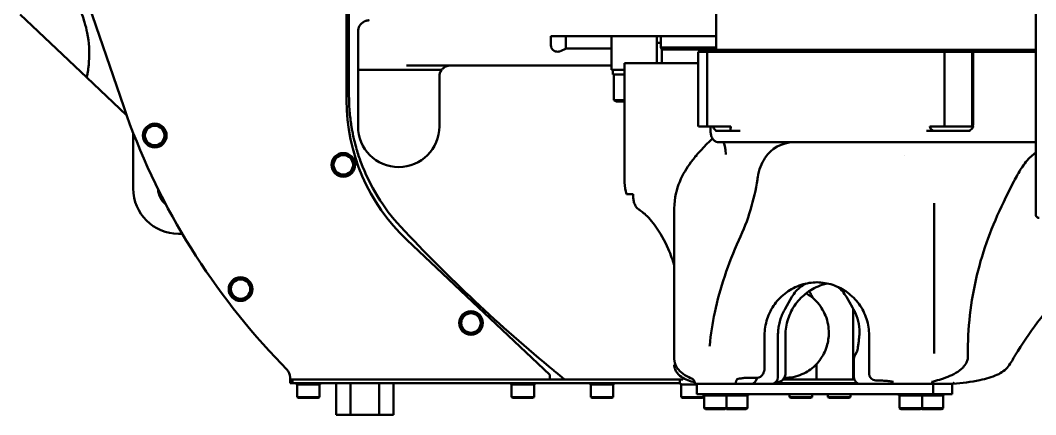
# Model space of a CAD drawing. Header units: millimetres. Extents: x 0 to 8400, y 0 to 5940.
# Drawn here: x 3359.8 to 3809.3, y 4388.7 to 4563.3 of the extents above; entities that cross this region are included whole.
import ezdxf

# ---------------------------------------------------------------- set-up
doc = ezdxf.new("R2010")
doc.units = ezdxf.units.MM
doc.header["$LTSCALE"] = 20
doc.layers.add('可見 (ISO)', color=7, linetype='Continuous', lineweight=50)

msp = doc.modelspace()

# ---------------------------------------------------------------- linework, layer by layer
at = {"layer": '可見 (ISO)'}
for p, q in [((3504.18, 4527.98), (3504.18, 4629.11)), ((3809.28, 4477.34), (3809.28, 4590.44)), ((3405.55, 4524.98), (3385.59, 4583.27)), ((3505.28, 4583.12), (3505.28, 4562.7)), ((3667.78, 4568.34), (3667.78, 4550.34)), ((3389.21, 4538.06), (3359.77, 4565.97)), ((3505.28, 4562.7), (3505.28, 4558.34)), ((3505.28, 4558.34), (3505.28, 4529.99)), ((3509.28, 4541.34), (3509.28, 4558.34)), ((3625.39, 4556.34), (3594.68, 4556.34)), ((3594.68, 4556.34), (3594.68, 4552.25)), ((3601.33, 4550.8), (3601.33, 4556.34)), ((3621.54, 4556.34), (3621.54, 4541.34)), ((3625.39, 4556.34), (3667.78, 4556.34)), ((3641.54, 4556.34), (3641.54, 4544.34)), ((3643.28, 4551.34), (3643.28, 4556.34)), ((3601.33, 4550.8), (3621.54, 4550.8)), ((3643.28, 4553.34), (3641.54, 4553.34)), ((3667.78, 4551.34), (3643.28, 4551.34)), ((3643.78, 4550.47), (3643.28, 4551.34)), ((3667.78, 4550.47), (3643.78, 4550.47)), ((3643.78, 4544.34), (3643.78, 4550.47)), ((3659.92, 4549.34), (3663.89, 4549.34)), ((3659.92, 4517.24), (3659.92, 4549.34)), ((3663.89, 4549.34), (3666.52, 4549.34)), ((3663.89, 4517.24), (3663.89, 4549.34)), ((3675.4, 4549.34), (3666.52, 4549.34)), ((3667.78, 4550.34), (3809.28, 4550.34)), ((3668.78, 4549.34), (3667.78, 4550.34)), ((3675.4, 4549.34), (3757.61, 4549.34)), ((3767.02, 4549.34), (3757.61, 4549.34)), ((3767.02, 4549.34), (3768.91, 4549.34)), ((3768.91, 4549.34), (3781.13, 4549.34)), ((3768.91, 4517.24), (3768.91, 4549.34)), ((3781.13, 4549.34), (3781.55, 4549.34)), ((3781.13, 4517.24), (3781.13, 4549.34)), ((3786.73, 4549.34), (3781.55, 4549.34)), ((3781.55, 4549.34), (3781.55, 4517.24)), ((3786.73, 4549.34), (3809.28, 4549.34)), ((3512.28, 4541.34), (3509.28, 4541.34)), ((3509.28, 4516.34), (3509.28, 4541.34)), ((3512.28, 4541.34), (3520.82, 4541.34)), ((3530.79, 4541.34), (3520.82, 4541.34)), ((3530.79, 4543.34), (3534.75, 4543.34)), ((3543.88, 4541.34), (3530.79, 4541.34)), ((3534.75, 4543.34), (3588.76, 4543.34)), ((3543.88, 4541.34), (3546.28, 4541.34)), ((3588.76, 4543.34), (3621.54, 4543.34)), ((3627.28, 4541.34), (3621.54, 4541.34)), ((3622.04, 4539.34), (3622.04, 4541.34)), ((3659.92, 4544.34), (3627.28, 4544.34)), ((3627.28, 4544.34), (3627.28, 4491.55)), ((3406.83, 4521.35), (3389.21, 4538.06)), ((3545.28, 4538.34), (3545.28, 4516.34)), ((3627.28, 4539.34), (3622.04, 4539.34)), ((3622.54, 4528.04), (3622.54, 4539.34)), ((3627.28, 4528.04), (3622.54, 4528.04)), ((3623.76, 4527.34), (3622.54, 4528.04)), ((3627.28, 4527.34), (3623.76, 4527.34)), ((3409.78, 4488.84), (3409.78, 4513.47)), ((3663.82, 4516.34), (3659.96, 4516.34)), ((3665.28, 4516.34), (3665.28, 4515.29)), ((3673.78, 4516.34), (3667.74, 4516.34)), ((3673.88, 4514.34), (3668.42, 4514.34)), ((3678.49, 4514.34), (3678.49, 4514.34)), ((3760.97, 4514.34), (3760.97, 4514.34)), ((3766.52, 4516.34), (3762.76, 4516.34)), ((3769.1, 4516.34), (3766.52, 4516.34)), ((3780.95, 4516.34), (3769.1, 4516.34)), ((3780.32, 4514.34), (3780.34, 4514.34)), ((3781.55, 4516.34), (3781.4, 4516.34)), ((3669.04, 4509.34), (3809.28, 4509.34)), ((3756.05, 4509.34), (3756.05, 4509.34)), ((3658.47, 4502.84), (3658.47, 4503.34)), ((3672.1, 4503.95), (3672.1, 4503.95)), ((3751.1, 4503.34), (3751.1, 4503.34)), ((3686.23, 4493.91), (3686.23, 4493.91)), ((3796.1, 4484.97), (3799.66, 4492.03)), ((3629.51, 4486.34), (3628.15, 4486.34)), ((3630.02, 4486.34), (3629.51, 4486.34)), ((3631.12, 4486.34), (3630.02, 4486.34)), ((3631.12, 4486.34), (3631.12, 4485.06)), ((3764.28, 4482.39), (3764.28, 4417.37)), ((3764.28, 4482.04), (3764.28, 4482.04)), ((3649.28, 4413.89), (3649.28, 4480.08)), ((3431.49, 4468.84), (3429.78, 4468.84)), ((3594.18, 4406.34), (3530.82, 4466.18)), ((3698.31, 4435.6), (3701.33, 4440.85)), ((3725.54, 4440.85), (3728.18, 4436.24)), ((3728.42, 4435.82), (3728.42, 4404.34)), ((3689.26, 4409.12), (3689.26, 4423.84)), ((3695.18, 4405.34), (3695.18, 4423.84)), ((3698.52, 4423.84), (3698.52, 4406.86)), ((3735.55, 4423.84), (3735.55, 4406.89)), ((3730.09, 4416.56), (3729.38, 4415.2)), ((3764.28, 4416.62), (3764.28, 4417.37)), ((3764.28, 4415.81), (3764.28, 4416.62)), ((3779.28, 4416.62), (3779.28, 4417.37)), ((3779.28, 4416.62), (3779.28, 4414.43)), ((3472.74, 4414.01), (3477.79, 4408.72)), ((3649.28, 4413.31), (3649.28, 4413.89)), ((3712.3, 4411.25), (3712.3, 4404.34)), ((3728.78, 4412.83), (3728.78, 4405.34)), ((3479.18, 4404.34), (3479.18, 4405.26)), ((3594.18, 4404.34), (3594.18, 4406.34)), ((3479.18, 4404.34), (3594.18, 4404.34)), ((3479.28, 4402.74), (3479.28, 4404.34)), ((3480.28, 4402.74), (3479.28, 4402.74)), ((3480.28, 4404.34), (3480.28, 4402.74)), ((3595.97, 4402.74), (3480.28, 4402.74)), ((3482.03, 4402.14), (3482.03, 4402.74)), ((3492.53, 4402.14), (3482.03, 4402.14)), ((3482.28, 4396.54), (3482.28, 4402.14)), ((3492.28, 4396.54), (3492.28, 4402.14)), ((3492.53, 4402.14), (3492.53, 4402.74)), ((3499.58, 4402.74), (3499.58, 4388.74)), ((3505.93, 4402.74), (3505.93, 4388.74)), ((3518.63, 4402.74), (3518.63, 4388.74)), ((3524.98, 4402.74), (3524.98, 4388.74)), ((3577.03, 4402.14), (3577.03, 4402.74)), ((3587.53, 4402.14), (3577.03, 4402.14)), ((3577.28, 4396.54), (3577.28, 4402.14)), ((3587.28, 4396.54), (3587.28, 4402.14)), ((3587.53, 4402.14), (3587.53, 4402.74)), ((3595.97, 4404.34), (3594.18, 4404.34)), ((3607.45, 4404.34), (3595.97, 4404.34)), ((3607.45, 4402.74), (3595.97, 4402.74)), ((3636.43, 4404.34), (3607.45, 4404.34)), ((3636.43, 4402.74), (3607.45, 4402.74)), ((3612.03, 4402.14), (3612.03, 4402.74)), ((3622.53, 4402.14), (3612.03, 4402.14)), ((3612.28, 4396.54), (3612.28, 4402.14)), ((3622.28, 4396.54), (3622.28, 4402.14)), ((3622.53, 4402.14), (3622.53, 4402.74)), ((3636.43, 4404.34), (3651.76, 4404.34)), ((3636.43, 4402.74), (3651.76, 4402.74)), ((3651.76, 4404.34), (3653.06, 4404.34)), ((3651.76, 4402.74), (3651.76, 4404.34)), ((3652.03, 4402.14), (3652.03, 4402.74)), ((3659.32, 4402.14), (3652.03, 4402.14)), ((3652.28, 4396.54), (3652.28, 4402.14)), ((3657.4, 4404.56), (3657.4, 4404.56)), ((3661.07, 4402.34), (3658.47, 4402.34)), ((3659.32, 4402.34), (3659.32, 4397.84)), ((3661.07, 4402.34), (3675.89, 4402.34)), ((3750.41, 4402.34), (3675.89, 4402.34)), ((3676.47, 4402.55), (3676.47, 4402.34)), ((3677.33, 4404.64), (3677.33, 4404.64)), ((3706.44, 4402.74), (3693.68, 4402.74)), ((3697.44, 4404.34), (3706.44, 4404.34)), ((3700.03, 4402.34), (3700.03, 4402.74)), ((3718.5, 4404.34), (3706.44, 4404.34)), ((3718.5, 4402.74), (3706.44, 4402.74)), ((3710.53, 4402.34), (3710.53, 4402.74)), ((3717.03, 4402.34), (3717.03, 4402.74)), ((3718.5, 4404.34), (3728.95, 4404.34)), ((3718.5, 4402.74), (3729.61, 4402.74)), ((3727.53, 4402.34), (3727.53, 4402.74)), ((3729.61, 4402.74), (3729.61, 4403.27)), ((3750.41, 4402.34), (3763.84, 4402.34)), ((3763.12, 4403.29), (3763.12, 4403.29)), ((3763.57, 4402.34), (3763.57, 4402.34)), ((3765.72, 4402.34), (3763.84, 4402.34)), ((3763.84, 4397.84), (3763.84, 4402.34)), ((3772.01, 4402.34), (3765.72, 4402.34)), ((3772.56, 4402.34), (3772.01, 4402.34)), ((3772.29, 4397.84), (3772.29, 4402.34)), ((3772.58, 4402.34), (3772.56, 4402.34)), ((3492.28, 4396.54), (3482.28, 4396.54)), ((3482.97, 4396.14), (3482.28, 4396.54)), ((3491.59, 4396.14), (3492.28, 4396.54)), ((3587.28, 4396.54), (3577.28, 4396.54)), ((3577.97, 4396.14), (3577.28, 4396.54)), ((3586.59, 4396.14), (3587.28, 4396.54)), ((3622.28, 4396.54), (3612.28, 4396.54)), ((3612.97, 4396.14), (3612.28, 4396.54)), ((3621.59, 4396.14), (3622.28, 4396.54)), ((3662.28, 4396.54), (3652.28, 4396.54)), ((3652.97, 4396.14), (3652.28, 4396.54)), ((3675.89, 4397.84), (3659.32, 4397.84)), ((3661.59, 4396.14), (3662.28, 4396.54)), ((3662.22, 4397.24), (3662.22, 4397.84)), ((3672.72, 4397.24), (3662.22, 4397.24)), ((3662.28, 4396.54), (3662.28, 4397.24)), ((3662.47, 4391.64), (3662.47, 4397.24)), ((3672.47, 4391.64), (3672.47, 4397.24)), ((3672.72, 4397.24), (3672.72, 4397.84)), ((3681.99, 4397.24), (3672.72, 4397.24)), ((3675.89, 4397.84), (3750.41, 4397.84)), ((3681.74, 4391.64), (3681.74, 4397.24)), ((3681.99, 4397.24), (3681.99, 4397.84)), ((3700.28, 4396.54), (3700.28, 4397.84)), ((3710.28, 4396.54), (3700.28, 4396.54)), ((3700.97, 4396.14), (3700.28, 4396.54)), ((3709.59, 4396.14), (3710.28, 4396.54)), ((3710.28, 4396.54), (3710.28, 4397.84)), ((3717.28, 4396.54), (3717.28, 4397.84)), ((3727.28, 4396.54), (3717.28, 4396.54)), ((3717.97, 4396.14), (3717.28, 4396.54)), ((3726.59, 4396.14), (3727.28, 4396.54)), ((3727.28, 4396.54), (3727.28, 4397.84)), ((3748.75, 4397.24), (3748.75, 4397.84)), ((3759.25, 4397.24), (3748.75, 4397.24)), ((3749, 4391.64), (3749, 4397.24)), ((3763.84, 4397.84), (3750.41, 4397.84)), ((3759, 4391.64), (3759, 4397.24)), ((3759.25, 4397.24), (3759.25, 4397.84)), ((3768.51, 4397.24), (3759.25, 4397.24)), ((3765.72, 4397.84), (3763.84, 4397.84)), ((3765.72, 4397.84), (3772.21, 4397.84)), ((3768.26, 4391.64), (3768.26, 4397.24)), ((3768.51, 4397.24), (3768.51, 4397.84)), ((3772.29, 4397.84), (3772.21, 4397.84)), ((3491.59, 4396.14), (3482.97, 4396.14)), ((3586.59, 4396.14), (3577.97, 4396.14)), ((3621.59, 4396.14), (3612.97, 4396.14)), ((3661.59, 4396.14), (3652.97, 4396.14)), ((3709.59, 4396.14), (3700.97, 4396.14)), ((3726.59, 4396.14), (3717.97, 4396.14)), ((3499.58, 4388.74), (3505.93, 4388.74)), ((3505.93, 4388.74), (3518.63, 4388.74)), ((3518.63, 4388.74), (3524.98, 4388.74)), ((3672.47, 4391.64), (3662.47, 4391.64)), ((3663.17, 4391.24), (3662.47, 4391.64)), ((3671.78, 4391.24), (3663.17, 4391.24)), ((3671.78, 4391.24), (3672.47, 4391.64)), ((3672.43, 4391.24), (3672.11, 4391.43)), ((3681.04, 4391.24), (3672.43, 4391.24)), ((3681.74, 4391.64), (3672.47, 4391.64)), ((3681.04, 4391.24), (3681.74, 4391.64)), ((3759, 4391.64), (3749, 4391.64)), ((3749.69, 4391.24), (3749, 4391.64)), ((3758.31, 4391.24), (3749.69, 4391.24)), ((3758.31, 4391.24), (3759, 4391.64)), ((3758.95, 4391.24), (3758.63, 4391.43)), ((3767.57, 4391.24), (3758.95, 4391.24)), ((3768.26, 4391.64), (3759, 4391.64)), ((3767.57, 4391.24), (3768.26, 4391.64))]:
    msp.add_line(p, q, dxfattribs=at)
for centre, radius in [((3419.28, 4512.34), 5.25), ((3419.28, 4512.34), 5), ((3419.28, 4512.34), 4.31), ((3502.78, 4499.34), 5.25), ((3502.78, 4499.34), 5), ((3502.78, 4499.34), 4.31), ((3457.28, 4444.34), 5.25), ((3457.28, 4444.34), 5), ((3457.28, 4444.34), 4.31), ((3559.28, 4429.34), 5.25), ((3559.28, 4429.34), 5), ((3559.28, 4429.34), 4.31)]:
    msp.add_circle(centre, radius, dxfattribs=at)
for centre, radius, start, end in [((3514.28, 4558.34), 5, 117.6482, 180), ((3550.28, 4538.34), 5, 143.1301, 180), ((3620.8, 4538.34), 5, 81.44, 90), ((3589.18, 4527.98), 85, 180, 226.6366), ((3696.7, 4625.44), 308, 199.0368, 223.3512), ((3527.28, 4516.34), 18, 180, 0), ((3778.65, 4517.24), 2.9, 341.92, 0), ((3702.1, 4494.34), 15, 90, 147.7211), ((3590.28, 4529.99), 85, 200.2429, 223.0129), ((3429.78, 4488.84), 20, 180, 270), ((3429.78, 4488.84), 9, 181.6578, 232.5456), ((3810.78, 4477.34), 1.5, 180, 270), ((4047.28, 4956.34), 710, 223.01291, 230.53237), ((3474.18, 4405.26), 5, 0, 43.6961), ((3685.84, 4408.06), 3, 268.5423, 336.5333), ((3686.26, 4409.12), 3, 339.7216, 360), ((3692.18, 4405.34), 3, 270, 0), ((3695.52, 4406.86), 3, 329.5759, 0), ((3731.78, 4405.34), 3, 180, 270), ((3738.55, 4406.89), 3, 180, 268.9096), ((3682.92, 4405.34), 3, 270, 354.7274), ((3695.11, 4406.23), 3, 269.1786, 322.3866)]:
    msp.add_arc(centre, radius, start, end, dxfattribs=at)
for centre, major_axis, ratio, start_param, end_param in [((3666.44, 4516.34), (-7.86, 0), 0.00001, 4.546761, 5.053097), ((3670.55, 4516.34), (-13.99, 0), 0.0001, 1.803892, 1.841719), ((3753.65, 4516.34), (-13.99, 0), 0.000088, 2.242362, 2.280336), ((3787.14, 4514.34), (-50, 0), 0.00001, 4.881156, 5.171969), ((3773.55, 4516.34), (7.86, 0), 0.00001, 0.368385, 0.662722), ((3795.16, 4516.34), (-13.99, 0), 0.000033, 0.233006, 0.270921), ((3667.47, 4503.34), (-9, 0), 0.00001, 5.832176, 6.106555), ((3642.98, 4474.46), (-2.45, -1.74), 0.904358, 6.28294, 6.283495), ((3685.85, 4408.06), (2.75, -1.2), 0.966889, 0.00117, 0.001176), ((3679.47, 4402.55), (-3, 0), 0.99916, 6.28285, 6.283178), ((3742.05, 4401.7), (2.83, 1.01), 0.965099, 6.282653, 6.28269)]:
    msp.add_ellipse(centre, major_axis=major_axis, ratio=ratio, start_param=start_param, end_param=end_param, dxfattribs=at)
for points, knots in [([(3367.61, 4590.21), (3369.28, 4589.12), (3370.98, 4587.87), (3377.56, 4582.27), (3381.6, 4577.25), (3384.98, 4570.75), (3385.33, 4570.05), (3385.8, 4569.03), (3385.93, 4568.73), (3386.17, 4568.18), (3386.28, 4567.93), (3386.5, 4567.42), (3386.6, 4567.16), (3386.86, 4566.52), (3387.01, 4566.14), (3387.54, 4564.71), (3387.89, 4563.65), (3388.68, 4560.98), (3389.08, 4559.37), (3390.19, 4553.57), (3390.46, 4549.27), (3390.12, 4544.3), (3390.06, 4543.64), (3389.99, 4543)], [11.922968, 11.922968, 11.922968, 11.922968, 12.39808, 12.39808, 13.756195, 13.756195, 13.920259, 13.920259, 13.987983, 13.987983, 14.04419, 14.04419, 14.101787, 14.101787, 14.186253, 14.186253, 14.41621, 14.41621, 14.762025, 14.762025, 15.650925, 15.650925, 15.78865, 15.78865, 15.78865, 15.78865]), ([(3511.96, 4562.77), (3512.01, 4562.79), (3512.05, 4562.82), (3512.16, 4562.87), (3512.23, 4562.9), (3512.35, 4562.95), (3512.42, 4562.98), (3512.54, 4563.03), (3512.61, 4563.05), (3512.74, 4563.1), (3512.8, 4563.12), (3512.94, 4563.16), (3513, 4563.17), (3513.14, 4563.21), (3513.2, 4563.22), (3513.34, 4563.25), (3513.41, 4563.26), (3513.54, 4563.28), (3513.61, 4563.29), (3513.75, 4563.31), (3513.81, 4563.32), (3513.95, 4563.33), (3514.02, 4563.33), (3514.15, 4563.34), (3514.22, 4563.34), (3514.28, 4563.34)], [0, 0, 0, 0, 0.063302, 0.063302, 0.146302, 0.146302, 0.229821, 0.229821, 0.313868, 0.313868, 0.398453, 0.398453, 0.483589, 0.483589, 0.569287, 0.569287, 0.655559, 0.655559, 0.742417, 0.742417, 0.829873, 0.829873, 0.91794, 0.91794, 1, 1, 1, 1]), ([(3599.05, 4549.76), (3598.78, 4549.63), (3598.49, 4549.54), (3597.86, 4549.43), (3597.53, 4549.42), (3596.83, 4549.5), (3596.47, 4549.61), (3595.82, 4549.96), (3595.53, 4550.2), (3595.09, 4550.74), (3594.92, 4551.05), (3594.73, 4551.65), (3594.68, 4551.95), (3594.68, 4552.25)], [-0.6030449, -0.6030449, -0.6030449, -0.6030449, -0.5124021, -0.5124021, -0.4139578, -0.4139578, -0.3016229, -0.3016229, -0.1914551, -0.1914551, -0.0893451, -0.0893451, -0.000001, -0.000001, -0.000001, -0.000001]), ([(3389.99, 4543), (3389.93, 4542.37), (3389.85, 4541.75), (3389.68, 4540.58), (3389.59, 4540.04), (3389.42, 4539.12), (3389.35, 4538.75), (3389.27, 4538.34), (3389.25, 4538.23), (3389.22, 4538.09), (3389.21, 4538.06), (3389.21, 4538.06)], [-0.7583101, -0.7583101, -0.7583101, -0.7583101, -0.5679764, -0.5679764, -0.3791482, -0.3791482, -0.1940017, -0.1940017, -0.0942691, -0.0942691, -0.000001, -0.000001, -0.000001, -0.000001]), ([(3548.4, 4542.97), (3548.29, 4542.93), (3548.18, 4542.88), (3547.75, 4542.67), (3547.42, 4542.46), (3546.82, 4541.97), (3546.54, 4541.68), (3546.28, 4541.34)], [0, 0, 0, 0, 0.0638776, 0.0638776, 0.2559883, 0.2559883, 0.4353498, 0.4353498, 0.4353498, 0.4353498]), ([(3548.4, 4542.97), (3548.41, 4542.98), (3548.41, 4542.98), (3548.42, 4542.98), (3548.5, 4543.01), (3548.59, 4543.04), (3548.66, 4543.07), (3548.73, 4543.09), (3548.8, 4543.12), (3548.86, 4543.13), (3548.88, 4543.14), (3548.9, 4543.14), (3548.92, 4543.15), (3548.93, 4543.15), (3548.94, 4543.16), (3548.95, 4543.16), (3548.96, 4543.16), (3548.96, 4543.16), (3548.97, 4543.16), (3548.97, 4543.16), (3548.97, 4543.16), (3548.97, 4543.17), (3548.98, 4543.17), (3548.98, 4543.17), (3548.98, 4543.17), (3549.05, 4543.19), (3549.12, 4543.2), (3549.18, 4543.22), (3549.27, 4543.24), (3549.36, 4543.26), (3549.45, 4543.27), (3549.54, 4543.29), (3549.64, 4543.3), (3549.72, 4543.31), (3549.82, 4543.32), (3549.91, 4543.33), (3550, 4543.33), (3550.1, 4543.34), (3550.19, 4543.34), (3550.28, 4543.34)], [0.6288661, 0.6288661, 0.6288661, 0.6288661, 0.6307414, 0.6307414, 0.6307414, 0.6760822, 0.6760822, 0.6760822, 0.71875, 0.71875, 0.71875, 0.7333282, 0.7333282, 0.7333282, 0.7421875, 0.7421875, 0.7421875, 0.7460937, 0.7460937, 0.7460937, 0.7480469, 0.7480469, 0.7480469, 0.75, 0.75, 0.75, 0.7834157, 0.7834157, 0.7834157, 0.8305003, 0.8305003, 0.8305003, 0.8816848, 0.8816848, 0.8816848, 0.9378298, 0.9378298, 0.9378298, 1, 1, 1, 1]), ([(3506.38, 4516.34), (3506.32, 4516.71), (3506.26, 4517.08), (3505.9, 4519.55), (3505.66, 4521.68), (3505.35, 4525.9), (3505.28, 4527.98), (3505.28, 4529.99)], [-1.309296, -1.309296, -1.309296, -1.309296, -1.201879, -1.201879, -0.600939, -0.600939, 0, 0, 0, 0]), ([(3510.53, 4500.58), (3509.86, 4502.39), (3509.23, 4504.29), (3508.33, 4507.41), (3508.01, 4508.56), (3507.53, 4510.54), (3507.35, 4511.32), (3507.01, 4512.93), (3506.84, 4513.73), (3506.58, 4515.15), (3506.48, 4515.74), (3506.38, 4516.34)], [3.2287948, 3.2287948, 3.2287948, 3.2287948, 3.5403925, 3.5403925, 3.7165688, 3.7165688, 3.8301055, 3.8301055, 3.9423171, 3.9423171, 4.0218628, 4.0218628, 4.0218628, 4.0218628]), ([(3659.92, 4517.24), (3659.92, 4517.18), (3659.92, 4517.12), (3659.92, 4516.81), (3659.94, 4516.57), (3659.96, 4516.34)], [-1.4042973, -1.4042973, -1.4042973, -1.4042973, -1.3812041, -1.3812041, -1.2817658, -1.2817658, -1.2817658, -1.2817658]), ([(3663.89, 4517.24), (3663.89, 4516.95), (3663.87, 4516.67), (3663.82, 4516.38), (3663.82, 4516.36), (3663.82, 4516.34)], [0, 0, 0, 0, 0.08532782, 0.08532782, 0.09129253, 0.09129253, 0.09129253, 0.09129253]), ([(3669.04, 4509.34), (3669.04, 4509.34), (3669.04, 4509.34), (3669.04, 4509.34), (3669.04, 4509.34), (3669.04, 4509.34), (3669.03, 4509.34), (3669.03, 4509.34), (3669.03, 4509.34), (3669.02, 4509.34), (3669.02, 4509.34), (3668.97, 4509.34), (3668.93, 4509.34), (3668.72, 4509.35), (3668.55, 4509.37), (3668.02, 4509.48), (3667.66, 4509.63), (3667.18, 4509.92), (3667.02, 4510.05), (3666.62, 4510.4), (3666.43, 4510.63), (3666.06, 4511.16), (3665.91, 4511.46), (3665.59, 4512.28), (3665.49, 4512.77), (3665.31, 4513.91), (3665.28, 4514.58), (3665.28, 4515.29)], [0, 0, 0, 0, 0.000049, 0.000049, 0.000131, 0.000131, 0.000294, 0.000294, 0.000948, 0.000948, 0.002256, 0.002256, 0.015201, 0.015201, 0.068232, 0.068232, 0.189026, 0.189026, 0.261687, 0.261687, 0.382911, 0.382911, 0.54702, 0.54702, 0.861382, 0.861382, 1.280154, 1.280154, 1.280154, 1.280154]), ([(3668.42, 4514.34), (3668.24, 4514.34), (3668.06, 4514.38), (3667.69, 4514.54), (3667.5, 4514.67), (3667.13, 4515.01), (3666.94, 4515.23), (3666.64, 4515.74), (3666.52, 4516.02), (3666.43, 4516.34)], [-0.4526575, -0.4526575, -0.4526575, -0.4526575, -0.3421177, -0.3421177, -0.2261615, -0.2261615, -0.1066946, -0.1066946, -0.000001, -0.000001, -0.000001, -0.000001]), ([(3674.29, 4516.25), (3674.28, 4515.97), (3674.26, 4515.71), (3674.21, 4515.23), (3674.18, 4515.02), (3674.11, 4514.68), (3674.07, 4514.55), (3673.98, 4514.38), (3673.93, 4514.34), (3673.88, 4514.34)], [-0.3720482, -0.3720482, -0.3720482, -0.3720482, -0.2815529, -0.2815529, -0.1859915, -0.1859915, -0.0909383, -0.0909383, -0.0000013, -0.0000013, -0.0000013, -0.0000013]), ([(3673.88, 4514.34), (3674.21, 4514.34), (3674.58, 4514.34), (3675.19, 4514.34), (3675.4, 4514.34), (3675.73, 4514.34), (3675.9, 4514.34), (3676.11, 4514.34), (3676.21, 4514.34), (3676.26, 4514.34), (3676.29, 4514.34), (3676.3, 4514.34), (3676.31, 4514.34), (3676.58, 4514.34), (3676.82, 4514.34), (3677.03, 4514.34)], [0, 0, 0, 0, 0.25, 0.25, 0.375, 0.375, 0.4375, 0.46875, 0.484375, 0.4921875, 0.4960937, 0.4960937, 0.5, 0.5, 0.6135827, 0.6135827, 0.6135827, 0.6135827]), ([(3674.29, 4516.25), (3674.29, 4516.26), (3674.29, 4516.28), (3674.29, 4516.31), (3674.29, 4516.32), (3674.29, 4516.34)], [-0.009668449, -0.009668449, -0.009668449, -0.009668449, -0.004834724, -0.004834724, -0.000001, -0.000001, -0.000001, -0.000001]), ([(3762.38, 4516.25), (3762.38, 4516.26), (3762.37, 4516.28), (3762.36, 4516.31), (3762.36, 4516.32), (3762.35, 4516.34)], [0.000001, 0.000001, 0.000001, 0.000001, 0.004833735, 0.004833735, 0.009666471, 0.009666471, 0.009666471, 0.009666471]), ([(3762.36, 4514.34), (3762.45, 4514.34), (3762.6, 4514.34), (3762.78, 4514.34), (3762.89, 4514.34), (3762.94, 4514.34), (3762.96, 4514.34), (3762.98, 4514.34), (3762.99, 4514.34), (3763.19, 4514.34), (3763.38, 4514.34), (3763.55, 4514.34)], [0.3867053, 0.3867053, 0.3867053, 0.3867053, 0.4375, 0.46875, 0.484375, 0.4921875, 0.4960938, 0.4960938, 0.5, 0.5, 0.6185133, 0.6185133, 0.6185133, 0.6185133]), ([(3764.97, 4514.34), (3764.69, 4514.34), (3764.42, 4514.38), (3763.89, 4514.55), (3763.64, 4514.68), (3763.17, 4515.02), (3762.95, 4515.23), (3762.61, 4515.71), (3762.48, 4515.97), (3762.38, 4516.25)], [-0.3714308, -0.3714308, -0.3714308, -0.3714308, -0.2806438, -0.2806438, -0.1857495, -0.1857495, -0.0903468, -0.0903468, -0.000001, -0.000001, -0.000001, -0.000001]), ([(3768.91, 4517.24), (3768.91, 4517.01), (3768.95, 4516.78), (3769.01, 4516.56), (3769.04, 4516.49), (3769.07, 4516.41), (3769.1, 4516.34)], [-3.33032435, -3.33032435, -3.33032435, -3.33032435, -3.2615474, -3.2615474, -3.2615474, -3.23724664, -3.23724664, -3.23724664, -3.23724664]), ([(3781.64, 4516.25), (3781.53, 4515.97), (3781.38, 4515.71), (3780.99, 4515.23), (3780.75, 4515.02), (3780.22, 4514.68), (3779.93, 4514.55), (3779.34, 4514.38), (3779.04, 4514.34), (3778.74, 4514.34)], [-0.3720479, -0.3720479, -0.3720479, -0.3720479, -0.281552, -0.281552, -0.1859906, -0.1859906, -0.0909389, -0.0909389, -0.000001, -0.000001, -0.000001, -0.000001]), ([(3778.83, 4514.34), (3778.88, 4514.34), (3778.94, 4514.34), (3779.06, 4514.34), (3779.12, 4514.34), (3779.22, 4514.34), (3779.28, 4514.34), (3779.35, 4514.34), (3779.38, 4514.34), (3779.4, 4514.34), (3779.41, 4514.34), (3779.41, 4514.34), (3779.41, 4514.34), (3779.5, 4514.34), (3779.58, 4514.34), (3779.66, 4514.34)], [0.0953269, 0.0953269, 0.0953269, 0.0953269, 0.25, 0.25, 0.375, 0.375, 0.4375, 0.46875, 0.484375, 0.4921875, 0.4960937, 0.4960937, 0.5, 0.5, 0.602627, 0.602627, 0.602627, 0.602627]), ([(3781.13, 4517.24), (3781.13, 4517.01), (3781.1, 4516.79), (3781.01, 4516.49), (3780.98, 4516.41), (3780.95, 4516.34)], [1.4042973, 1.4042973, 1.4042973, 1.4042973, 1.4918743, 1.4918743, 1.5221598, 1.5221598, 1.5221598, 1.5221598]), ([(3781.64, 4516.25), (3781.65, 4516.26), (3781.65, 4516.28), (3781.67, 4516.31), (3781.67, 4516.32), (3781.68, 4516.34)], [-0.009668058, -0.009668058, -0.009668058, -0.009668058, -0.004834529, -0.004834529, -0.000001, -0.000001, -0.000001, -0.000001]), ([(3649.28, 4480.08), (3649.28, 4484.75), (3650.39, 4488.69), (3653.14, 4495.32), (3654.86, 4498.02), (3659.46, 4504.32), (3662.58, 4507.62), (3666.16, 4511.02)], [0, 0, 0, 0, 2.658973, 2.658973, 5.572743, 5.572743, 10.1056, 10.1056, 10.1056, 10.1056]), ([(3809.28, 4509.34), (3809.23, 4509.34), (3809.18, 4509.34), (3808.11, 4509.34), (3807.29, 4509.34), (3806.61, 4509.34), (3806.43, 4509.34), (3804.21, 4509.34), (3801.12, 4509.34), (3793.32, 4509.34), (3788.5, 4509.34), (3777.74, 4509.34), (3771.64, 4509.34), (3759.92, 4509.34), (3754.26, 4509.34), (3746.77, 4509.34), (3744.9, 4509.34), (3742.43, 4509.34), (3741.81, 4509.34), (3734.52, 4509.34), (3727.88, 4509.34), (3715.77, 4509.34), (3710.14, 4509.34), (3700.45, 4509.34), (3696.28, 4509.34), (3692.55, 4509.34), (3692.04, 4509.34), (3690.12, 4509.34), (3688.15, 4509.34), (3683.46, 4509.34), (3680.86, 4509.34), (3675.67, 4509.34), (3673.09, 4509.34), (3670.64, 4509.34), (3670.08, 4509.34), (3669.48, 4509.34), (3669.32, 4509.34), (3669.18, 4509.34), (3669.15, 4509.34), (3669.07, 4509.34), (3669.07, 4509.34), (3669.04, 4509.34)], [3.154251, 3.154251, 3.154251, 3.154251, 3.180663, 3.180663, 3.72737, 3.72737, 3.907302, 3.907302, 5.88286, 5.88286, 7.858069, 7.858069, 9.843061, 9.843061, 11.532259, 11.532259, 12.090642, 12.090642, 12.276602, 12.276602, 14.287188, 14.287188, 16.261475, 16.261475, 18.237066, 18.237066, 18.564041, 18.564041, 19.555937, 19.555937, 20.649862, 20.649862, 21.946854, 21.946854, 22.44181, 22.44181, 22.698208, 22.698208, 22.768871, 22.768871, 22.958349, 22.958349, 22.958349, 22.958349]), ([(3672.1, 4503.95), (3672.1, 4507.06), (3671.43, 4508.84), (3671.04, 4509.3), (3671.06, 4509.33), (3670.96, 4509.34)], [0, 0, 0, 0, 3.203048, 3.203048, 4.531862, 4.531862, 4.531862, 4.531862]), ([(3809.28, 4504.74), (3808.59, 4504.25), (3807.93, 4503.7), (3805.68, 4501.63), (3804.2, 4499.85), (3802.88, 4497.74)], [2.940371, 2.940371, 2.940371, 2.940371, 3.64395, 3.64395, 5.435738, 5.435738, 5.435738, 5.435738]), ([(3631.12, 4485.06), (3631.12, 4484.44), (3631.19, 4483.83), (3631.47, 4482.6), (3631.69, 4482.01), (3632.36, 4480.77), (3632.84, 4480.19), (3633.54, 4479.6), (3633.69, 4479.48), (3633.85, 4479.37)], [-1.2836427, -1.2836427, -1.2836427, -1.2836427, -1.096819, -1.096819, -0.8982347, -0.8982347, -0.6411309, -0.6411309, -0.5711291, -0.5711291, -0.5711291, -0.5711291]), ([(3796.1, 4484.97), (3790.7, 4474.3), (3786.6, 4463.49), (3780.79, 4440.94), (3779.28, 4429.14), (3779.28, 4417.37)], [0, 0, 0, 0, 7.114545, 7.114545, 14.789668, 14.789668, 14.789668, 14.789668]), ([(3649.28, 4454.54), (3648.63, 4457.07), (3647.74, 4459.6), (3645.05, 4465.67), (3643.04, 4469.2), (3640.53, 4472.72)], [3.186627, 3.186627, 3.186627, 3.186627, 5.426988, 5.426988, 8.563616, 8.563616, 8.563616, 8.563616]), ([(3851.08, 4472.17), (3840.13, 4462.95), (3830.39, 4453.55), (3813.42, 4434.49), (3806.18, 4424.82), (3799.24, 4413.47), (3798.5, 4411.82), (3797.12, 4410.04)], [0, 0, 0, 0, 8.422949, 8.422949, 16.87162, 16.87162, 18.263377, 18.263377, 18.263377, 18.263377]), ([(3677.92, 4466.01), (3673.05, 4455.44), (3669.48, 4444.74), (3666.2, 4429.16), (3665.45, 4424.3), (3664.96, 4419.44)], [0, 0, 0, 0, 7.024797, 7.024797, 10.197951, 10.197951, 10.197951, 10.197951]), ([(3689.26, 4423.84), (3689.26, 4426.3), (3689.65, 4428.76), (3691.16, 4433.45), (3692.29, 4435.67), (3695.17, 4439.65), (3696.92, 4441.41), (3700.88, 4444.3), (3703.08, 4445.43), (3707.73, 4446.95), (3710.17, 4447.34), (3712.62, 4447.34)], [1.570796, 1.570796, 1.570796, 1.570796, 1.884956, 1.884956, 2.199115, 2.199115, 2.513274, 2.513274, 2.827433, 2.827433, 3.141593, 3.141593, 3.141593, 3.141593]), ([(3698.52, 4423.84), (3698.52, 4426.3), (3698.91, 4428.76), (3700.43, 4433.45), (3701.55, 4435.67), (3704.43, 4439.65), (3706.18, 4441.41), (3710.14, 4444.3), (3712.34, 4445.43), (3715.45, 4446.45), (3716.24, 4446.66), (3717.04, 4446.83)], [1.570796, 1.570796, 1.570796, 1.570796, 1.884956, 1.884956, 2.199115, 2.199115, 2.513274, 2.513274, 2.827433, 2.827433, 2.932712, 2.932712, 2.932712, 2.932712]), ([(3707.66, 4446.8), (3706.9, 4446.43), (3706.16, 4445.98), (3704.63, 4444.86), (3703.86, 4444.16), (3702.46, 4442.6), (3701.85, 4441.75), (3701.33, 4440.85)], [3.5984776, 3.5984776, 3.5984776, 3.5984776, 3.7699112, 3.7699112, 3.9793507, 3.9793507, 4.1887902, 4.1887902, 4.1887902, 4.1887902]), ([(3712.41, 4447.34), (3714.78, 4447.32), (3717.15, 4446.93), (3721.74, 4445.43), (3723.94, 4444.3), (3727.9, 4441.41), (3729.65, 4439.65), (3732.53, 4435.67), (3733.65, 4433.45), (3735.17, 4428.76), (3735.55, 4426.3), (3735.55, 4423.84)], [3.15055, 3.15055, 3.15055, 3.15055, 3.455752, 3.455752, 3.769911, 3.769911, 4.08407, 4.08407, 4.39823, 4.39823, 4.712389, 4.712389, 4.712389, 4.712389]), ([(3707.65, 4442.47), (3709.3, 4441.53), (3710.81, 4440.35), (3713.87, 4437.14), (3715.28, 4434.94), (3717.31, 4429.9), (3717.69, 4427.25), (3717.69, 4425.02)], [-1.703306, -1.703306, -1.703306, -1.703306, -1.256524, -1.256524, -0.669669, -0.669669, 0, 0, 0, 0]), ([(3710.58, 4440.43), (3710.39, 4440.87), (3710.2, 4441.3), (3709.69, 4442.32), (3709.37, 4442.89), (3709.02, 4443.46)], [1.9801083, 1.9801083, 1.9801083, 1.9801083, 2.0464088, 2.0464088, 2.1394796, 2.1394796, 2.1394796, 2.1394796]), ([(3725.54, 4440.85), (3725.02, 4441.75), (3724.4, 4442.6), (3723.04, 4444.12), (3722.31, 4444.8), (3721.51, 4445.39)], [2.0943951, 2.0943951, 2.0943951, 2.0943951, 2.3038346, 2.3038346, 2.5033454, 2.5033454, 2.5033454, 2.5033454]), ([(3698.31, 4435.6), (3697.9, 4434.88), (3697.53, 4434.15), (3696.87, 4432.65), (3696.58, 4431.89), (3696.07, 4430.33), (3695.86, 4429.53), (3695.52, 4427.93), (3695.39, 4427.11), (3695.22, 4425.48), (3695.18, 4424.66), (3695.18, 4423.84)], [4.1887902, 4.1887902, 4.1887902, 4.1887902, 4.29351, 4.29351, 4.3982297, 4.3982297, 4.5029495, 4.5029495, 4.6076692, 4.6076692, 4.712389, 4.712389, 4.712389, 4.712389]), ([(3731.21, 4424.08), (3731.32, 4425.54), (3731.28, 4427.23), (3730.69, 4430.54), (3730.2, 4432.18), (3729.22, 4434.37), (3728.9, 4434.99), (3728.55, 4435.6)], [0, 0, 0, 0, 0.586346, 0.586346, 1.10676, 1.10676, 1.317794, 1.317794, 1.317794, 1.317794]), ([(3717.69, 4425.02), (3717.69, 4423.01), (3717.39, 4420.99), (3716.08, 4416.69), (3715, 4414.77), (3712.05, 4410.59), (3709.91, 4408.95), (3706.24, 4406.67), (3703.77, 4405.66), (3699.93, 4405.08), (3698.92, 4405.01), (3697.92, 4405.02)], [-5.371425, -5.371425, -5.371425, -5.371425, -5.037423, -5.037423, -4.622904, -4.622904, -3.867327, -3.867327, -2.932391, -2.932391, -2.60175, -2.60175, -2.60175, -2.60175]), ([(3731.21, 4424.08), (3731.14, 4423.21), (3731.07, 4422.4), (3730.91, 4420.91), (3730.82, 4420.22), (3730.65, 4418.99), (3730.56, 4418.45), (3730.38, 4417.54), (3730.29, 4417.17), (3730.15, 4416.7), (3730.09, 4416.56), (3730.09, 4416.56)], [5.3611233, 5.3611233, 5.3611233, 5.3611233, 5.5060566, 5.5060566, 5.6509899, 5.6509899, 5.7959232, 5.7959232, 5.9408565, 5.9408565, 6.0654718, 6.0654718, 6.0654718, 6.0654718]), ([(3779.28, 4414.43), (3779.28, 4414.43), (3779.28, 4414.43), (3779.28, 4414.43), (3779.28, 4414.43), (3779.28, 4414.43), (3779.28, 4414.43), (3779.28, 4414.43), (3779.28, 4414.43), (3779.28, 4414.42), (3779.28, 4414.42), (3779.28, 4414.41), (3779.28, 4414.4), (3779.28, 4414.37), (3779.28, 4414.35), (3779.28, 4414.25), (3779.27, 4414.19), (3779.26, 4413.91), (3779.23, 4413.71), (3779.09, 4412.91), (3778.89, 4412.34), (3778.24, 4411.01), (3777.7, 4410.3), (3776.16, 4408.69), (3775.06, 4407.89), (3771.67, 4405.89), (3769.16, 4404.95), (3765.48, 4403.86), (3764.29, 4403.55), (3763.12, 4403.29)], [0, 0, 0, 0, 0.000025, 0.000025, 0.000065, 0.000065, 0.000185, 0.000185, 0.000545, 0.000545, 0.001625, 0.001625, 0.004865, 0.004865, 0.014586, 0.014586, 0.043749, 0.043749, 0.131308, 0.131308, 0.395209, 0.395209, 0.818891, 0.818891, 1.500081, 1.500081, 2.81005, 2.81005, 3.441021, 3.441021, 3.441021, 3.441021]), ([(3651.12, 4408.78), (3650.65, 4409.35), (3650.21, 4410), (3649.75, 4411.05), (3649.65, 4411.32), (3649.53, 4411.74), (3649.5, 4411.84), (3649.45, 4412.04), (3649.43, 4412.14), (3649.4, 4412.29), (3649.39, 4412.35), (3649.37, 4412.46), (3649.37, 4412.51), (3649.34, 4412.66), (3649.33, 4412.75), (3649.32, 4412.9), (3649.31, 4412.96), (3649.3, 4413.11), (3649.3, 4413.18), (3649.29, 4413.4), (3649.28, 4413.52), (3649.28, 4413.73), (3649.28, 4413.81), (3649.28, 4413.89)], [0, 0, 0, 0, 0.3473988, 0.3473988, 0.4589697, 0.4589697, 0.4950741, 0.4950741, 0.5238785, 0.5238785, 0.541288, 0.541288, 0.5587256, 0.5587256, 0.5941044, 0.5941044, 0.6288508, 0.6288508, 0.6880035, 0.6880035, 0.8240344, 0.8240344, 0.9202865, 0.9202865, 0.9202865, 0.9202865]), ([(3658.39, 4403.04), (3656.19, 4403.52), (3654.18, 4404.29), (3651.52, 4406.13), (3650.66, 4406.93), (3649.71, 4408.55), (3649.45, 4409.19), (3649.31, 4410.06), (3649.29, 4410.23), (3649.28, 4410.48), (3649.28, 4410.54), (3649.28, 4410.62), (3649.28, 4410.62), (3649.28, 4410.64), (3649.28, 4410.64), (3649.28, 4410.64), (3649.28, 4410.65), (3649.28, 4410.65), (3649.28, 4410.65), (3649.28, 4410.65), (3649.28, 4410.65), (3649.28, 4410.69), (3649.28, 4410.65), (3649.28, 4410.65), (3649.28, 4410.66), (3649.28, 4410.69), (3649.28, 4410.71), (3649.28, 4410.75)], [1.026721, 1.026721, 1.026721, 1.026721, 2.149289, 2.149289, 2.740009, 2.740009, 3.047356, 3.047356, 3.121818, 3.121818, 3.149723, 3.149723, 3.153037, 3.153037, 3.154694, 3.154694, 3.155108, 3.155108, 3.155315, 3.155315, 3.155377, 3.155377, 3.173795, 3.173795, 3.279844, 3.279844, 3.408616, 3.408616, 3.408616, 3.408616]), ([(3797.12, 4410.04), (3795.92, 4408.5), (3794.18, 4407.31), (3789.88, 4405.38), (3787.26, 4404.65), (3780.7, 4403.25), (3776.71, 4402.7), (3772.65, 4402.46)], [0, 0, 0, 0, 1.118155, 1.118155, 2.35407, 2.35407, 4.067115, 4.067115, 4.067115, 4.067115]), ([(3600.74, 4404.34), (3600.35, 4404.66), (3599.95, 4404.98), (3599.56, 4405.3), (3598.36, 4406.27), (3597.16, 4407.26), (3595.97, 4408.23)], [-10.2832274, -10.2832274, -10.2832274, -10.2832274, -10.1399344, -10.1399344, -10.1399344, -9.7070135, -9.7070135, -9.7070135, -9.7070135]), ([(3658.47, 4402.34), (3658.47, 4402.66), (3658.42, 4402.98), (3658.22, 4403.55), (3658.09, 4403.79), (3657.84, 4404.15), (3657.73, 4404.27), (3657.56, 4404.43), (3657.49, 4404.48), (3657.38, 4404.56), (3657.35, 4404.58), (3657.33, 4404.59), (3657.33, 4404.59), (3657.33, 4404.59)], [0, 0, 0, 0, 0.1014899, 0.1014899, 0.1965777, 0.1965777, 0.2744977, 0.2744977, 0.3429169, 0.3429169, 0.4294921, 0.4294921, 0.4620608, 0.4620608, 0.4620608, 0.4620608]), ([(3677.02, 4404.24), (3676.99, 4404.2), (3676.95, 4404.15), (3676.85, 4403.99), (3676.8, 4403.9), (3676.7, 4403.7), (3676.66, 4403.58), (3676.58, 4403.34), (3676.55, 4403.21), (3676.49, 4402.91), (3676.47, 4402.73), (3676.47, 4402.55)], [0.0000534, 0.0000534, 0.0000534, 0.0000534, 0.0851854, 0.0851854, 0.1357407, 0.1357407, 0.1794209, 0.1794209, 0.2205377, 0.2205377, 0.2750573, 0.2750573, 0.2750573, 0.2750573]), ([(3683.78, 4405.11), (3683.09, 4405.13), (3682.37, 4405.13), (3681.02, 4405.06), (3680.37, 4405.01), (3679.18, 4404.87), (3678.63, 4404.78), (3677.73, 4404.6), (3677.36, 4404.49), (3677.03, 4404.38), (3676.95, 4404.35), (3676.88, 4404.33), (3676.87, 4404.32), (3676.87, 4404.32)], [0, 0, 0, 0, 0.2089541, 0.2089541, 0.4141582, 0.4141582, 0.6208132, 0.6208132, 0.8242818, 0.8242818, 0.9104788, 0.9104788, 0.9610398, 0.9610398, 0.9610398, 0.9610398]), ([(3746.27, 4403.22), (3746.27, 4403.22), (3746.27, 4403.22), (3746.25, 4403.23), (3746.2, 4403.25), (3746.01, 4403.3), (3745.85, 4403.33), (3745.39, 4403.43), (3745.05, 4403.49), (3744.2, 4403.61), (3743.64, 4403.67), (3742.41, 4403.78), (3741.71, 4403.82), (3740.82, 4403.85), (3740.66, 4403.85), (3740.49, 4403.85)], [0.4382629, 0.4382629, 0.4382629, 0.4382629, 0.4584327, 0.4584327, 0.5402593, 0.5402593, 0.6598616, 0.6598616, 0.8265241, 0.8265241, 1.0302111, 1.0302111, 1.2492421, 1.2492421, 1.3002407, 1.3002407, 1.3002407, 1.3002407]), ([(3744.87, 4402.71), (3744.85, 4402.79), (3744.83, 4402.82), (3744.81, 4402.85), (3744.81, 4402.85), (3744.81, 4402.85)], [0, 0, 0, 0, 0.0857782, 0.0857782, 0.1351618, 0.1351618, 0.1351618, 0.1351618]), ([(3744.97, 4402.34), (3744.95, 4402.47), (3744.92, 4402.57), (3744.89, 4402.67), (3744.88, 4402.69), (3744.87, 4402.71)], [0, 0, 0, 0, 0.06128827, 0.06128827, 0.0800696, 0.0800696, 0.0800696, 0.0800696]), ([(3763.95, 4403.48), (3763.91, 4403.44), (3763.85, 4403.39), (3763.7, 4403.23), (3763.59, 4403.11), (3763.4, 4402.82), (3763.31, 4402.66), (3763.21, 4402.44), (3763.19, 4402.39), (3763.17, 4402.34)], [0.5555119, 0.5555119, 0.5555119, 0.5555119, 0.6026857, 0.6026857, 0.6702238, 0.6702238, 0.7312662, 0.7312662, 0.7491647, 0.7491647, 0.7491647, 0.7491647]), ([(3773.03, 4402.93), (3773.03, 4402.93), (3773.01, 4402.91), (3772.94, 4402.84), (3772.89, 4402.79), (3772.75, 4402.62), (3772.66, 4402.5), (3772.58, 4402.34)], [0.2054521, 0.2054521, 0.2054521, 0.2054521, 0.2981114, 0.2981114, 0.3722599, 0.3722599, 0.4524091, 0.4524091, 0.4524091, 0.4524091])]:
    msp.add_open_spline(points, degree=3, knots=knots, dxfattribs=at)
msp.add_rational_spline([(3599.05, 4549.76), (3600.2, 4550.28), (3601.33, 4550.8)], [1.00260696403, 1.0026578684, 1.00265097809], degree=2, dxfattribs=at)
for points in [[(3668.57, 4514.34), (3668.57, 4514.34), (3668.56, 4514.34), (3668.54, 4514.34)], [(3678.49, 4514.34), (3678.02, 4514.34), (3677.53, 4514.34), (3677.03, 4514.34)], [(3762.36, 4514.34), (3761.91, 4514.34), (3761.45, 4514.34), (3760.97, 4514.34)], [(3764.97, 4514.34), (3764.51, 4514.34), (3764.04, 4514.34), (3763.55, 4514.34)], [(3778.83, 4514.34), (3778.8, 4514.34), (3778.77, 4514.34), (3778.74, 4514.34)], [(3780.32, 4514.34), (3780.08, 4514.34), (3779.86, 4514.34), (3779.66, 4514.34)], [(3689.42, 4502.35), (3687.97, 4500.07), (3686.7, 4497.22), (3686.23, 4493.91)], [(3802.88, 4497.74), (3801.79, 4496.02), (3800.72, 4494.11), (3799.66, 4492.03)], [(3628.15, 4486.34), (3627.58, 4487.96), (3627.28, 4489.75), (3627.28, 4491.55)], [(3686.09, 4492.93), (3684.73, 4483.87), (3682, 4474.84), (3677.92, 4466.01)], [(3686.23, 4493.91), (3686.18, 4493.59), (3686.14, 4493.27), (3686.09, 4492.93)], [(3635.7, 4478.03), (3634.85, 4478.66), (3634.17, 4479.16), (3633.85, 4479.37)], [(3640.53, 4472.73), (3638.88, 4475.06), (3636.94, 4477.11), (3635.7, 4478.03)], [(3728.55, 4435.6), (3728.43, 4435.81), (3728.31, 4436.03), (3728.18, 4436.24)], [(3664.96, 4419.44), (3664.95, 4419.32), (3664.94, 4419.21), (3664.94, 4419.09)], [(3728.78, 4412.83), (3728.78, 4413.67), (3729.01, 4414.5), (3729.38, 4415.2)], [(3797.12, 4410.04), (3797.12, 4410.04), (3797.12, 4410.04), (3797.12, 4410.04)], [(3651.17, 4408.74), (3651.15, 4408.75), (3651.14, 4408.77), (3651.13, 4408.78)], [(3657.4, 4404.56), (3655.04, 4405.51), (3652.82, 4406.76), (3651.16, 4408.73)], [(3689.08, 4408.08), (3688.92, 4407.66), (3688.76, 4407.25), (3688.6, 4406.87)], [(3698.11, 4405.34), (3697.92, 4405.01), (3697.71, 4404.7), (3697.48, 4404.4)], [(3677.17, 4404.43), (3677.12, 4404.37), (3677.07, 4404.31), (3677.02, 4404.24)], [(3685.77, 4405.06), (3685.11, 4405.08), (3684.44, 4405.1), (3683.78, 4405.11)], [(3695.06, 4403.23), (3694.82, 4403.23), (3694.57, 4403.24), (3694.32, 4403.24)], [(3698.03, 4405.02), (3697.99, 4405.02), (3697.95, 4405.02), (3697.92, 4405.02)], [(3740.49, 4403.85), (3739.82, 4403.87), (3739.16, 4403.88), (3738.5, 4403.89)]]:
    msp.add_open_spline(points, degree=3, dxfattribs=at)

doc.saveas('drawing.dxf')
